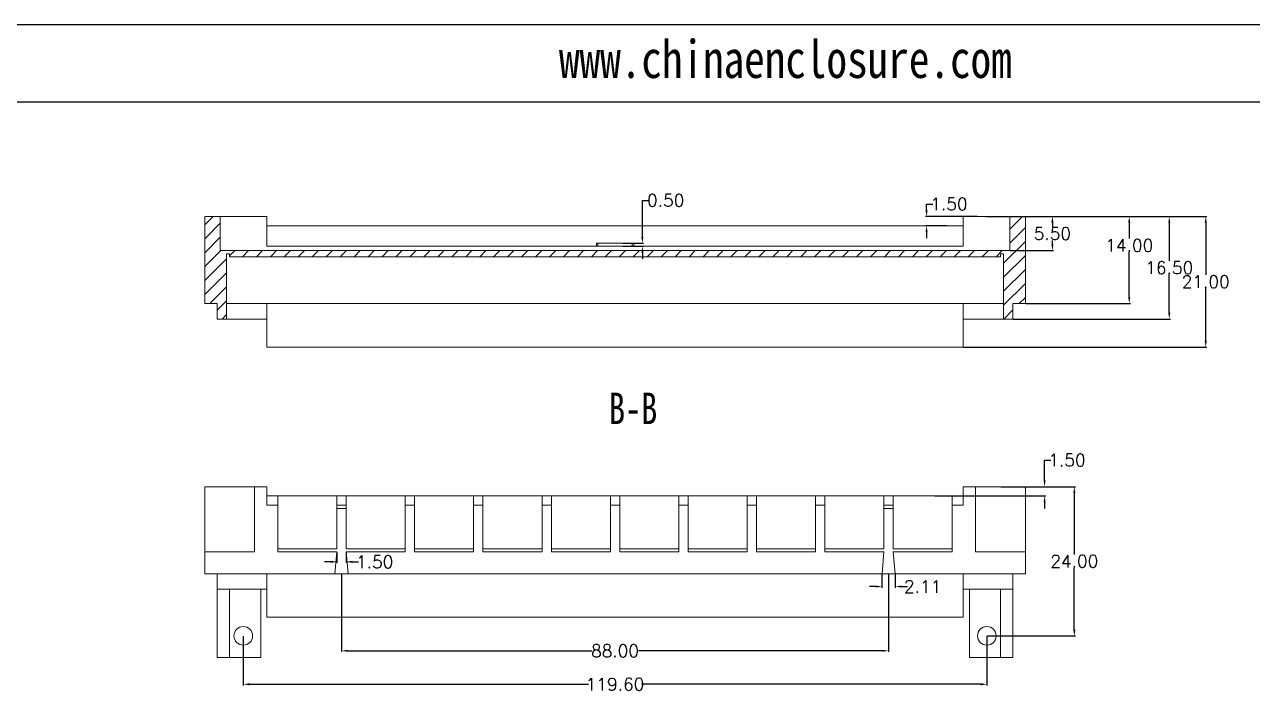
# Model space of a CAD drawing. Header units: inches. Extents: x 2858 to 4955, y 1126 to 1648.
# Drawn here: x 3041.8 to 3239.4, y 1540.8 to 1648.2 of the extents above; entities that cross this region are included whole.
import ezdxf

# ---------------------------------------------------------------- set-up
doc = ezdxf.new("R2010")
doc.units = ezdxf.units.IN
doc.header["$LTSCALE"] = 15
doc.layers.add('文字', color=81, linetype='Continuous')
doc.styles.add('SLDTEXTSTYLE0', font='TXT', dxfattribs={"width": 0.75})
doc.styles.get("Standard").update_dxf_attribs({"font": 'txt', "bigfont": 'gbcbig.shx'})
doc.styles.add('宋体', font='', dxfattribs={"width": 0.8, "height": 3.5})
doc.styles.get('宋体').set_extended_font_data('SimSun')
doc.dimstyles.new('2.5', dxfattribs={"dimtxt": 2, "dimasz": 1, "dimexe": 0.18, "dimexo": 0.0625, "dimgap": 0.09, "dimtad": 0, "dimtih": 1, "dimtoh": 1, "dimzin": 0, "dimdsep": 46, "dimtxsty": 'Standard', "dimcen": 1, "dimadec": 0, "dimazin": 2, "dimtfac": 1, "dimtofl": 0, "dimtmove": 0, "dimatfit": 3, "dimfxl": 1, "dimtolj": 1, "dimtzin": 0, "dimarcsym": 0})

# ---------------------------------------------------------------- blocks, each defined once
blk = doc.blocks.new('*D449')
at = {"color": 0, "lineweight": -2}
for p, q in [((3141.23, 1614.03), (3141.23, 1619.92)), ((3141.23, 1619.92), (3142.23, 1619.92)), ((3138.09, 1613.03), (3141.41, 1613.03)), ((3138.09, 1612.53), (3141.41, 1612.53)), ((3141.23, 1611.53), (3141.23, 1610.53))]:
    blk.add_line(p, q, dxfattribs=at)
at = {"color": 0}
for points in [[(3141.06, 1614.03), (3141.4, 1614.03), (3141.23, 1613.03)], [(3141.06, 1611.53), (3141.4, 1611.53), (3141.23, 1612.53)]]:
    blk.add_solid(points, dxfattribs=at)
at = {"layer": 'Defpoints', "color": 0}
for p in [(3138.02, 1613.03), (3138.02, 1612.53), (3141.23, 1613.03)]:
    blk.add_point(p, dxfattribs=at)
at = {"color": 0, "insert": (3144.99, 1619.92), "char_height": 2, "attachment_point": 5}
blk.add_mtext('\\A1;0.50', dxfattribs=at)
blk = doc.blocks.new('*D453')
at = {"color": 0, "lineweight": -2}
for p, q in [((3077.03, 1549.8), (3077.03, 1541.89)), ((3196.63, 1549.8), (3196.63, 1541.89)), ((3078.03, 1542.07), (3132.57, 1542.07)), ((3195.63, 1542.07), (3141.09, 1542.07))]:
    blk.add_line(p, q, dxfattribs=at)
at = {"color": 0}
for points in [[(3078.03, 1542.24), (3078.03, 1541.9), (3077.03, 1542.07)], [(3195.63, 1542.24), (3195.63, 1541.9), (3196.63, 1542.07)]]:
    blk.add_solid(points, dxfattribs=at)
at = {"layer": 'Defpoints', "color": 0}
for p in [(3077.03, 1549.86), (3196.63, 1549.86), (3196.63, 1542.07)]:
    blk.add_point(p, dxfattribs=at)
at = {"color": 0, "insert": (3136.83, 1542.07), "char_height": 2, "attachment_point": 5}
blk.add_mtext('\\A1;119.60', dxfattribs=at)
blk = doc.blocks.new('*D454')
at = {"color": 0, "lineweight": -2}
for p, q in [((3092.83, 1559.8), (3092.83, 1547.27)), ((3180.83, 1559.8), (3180.83, 1547.27)), ((3093.83, 1547.45), (3133.07, 1547.45)), ((3179.83, 1547.45), (3140.59, 1547.45))]:
    blk.add_line(p, q, dxfattribs=at)
at = {"color": 0}
for points in [[(3093.83, 1547.62), (3093.83, 1547.29), (3092.83, 1547.45)], [(3179.83, 1547.62), (3179.83, 1547.29), (3180.83, 1547.45)]]:
    blk.add_solid(points, dxfattribs=at)
at = {"layer": 'Defpoints', "color": 0}
for p in [(3092.83, 1559.86), (3180.83, 1559.86), (3180.83, 1547.45)]:
    blk.add_point(p, dxfattribs=at)
at = {"color": 0, "insert": (3136.83, 1547.45), "char_height": 2, "attachment_point": 5}
blk.add_mtext('\\A1;88.00', dxfattribs=at)
blk = doc.blocks.new('*D455')
at = {"color": 0, "lineweight": -2}
for p, q in [((3179.77, 1559.8), (3179.77, 1557.61)), ((3181.89, 1559.8), (3181.89, 1557.61)), ((3178.77, 1557.79), (3177.77, 1557.79)), ((3182.89, 1557.79), (3183.89, 1557.79))]:
    blk.add_line(p, q, dxfattribs=at)
at = {"color": 0}
for points in [[(3178.77, 1557.96), (3178.77, 1557.63), (3179.77, 1557.79)], [(3182.89, 1557.96), (3182.89, 1557.63), (3181.89, 1557.79)]]:
    blk.add_solid(points, dxfattribs=at)
at = {"layer": 'Defpoints', "color": 0}
for p in [(3179.77, 1559.86), (3181.89, 1559.86), (3181.89, 1557.79)]:
    blk.add_point(p, dxfattribs=at)
at = {"color": 0, "insert": (3186.31, 1557.79), "char_height": 2, "attachment_point": 5}
blk.add_mtext('\\A1;2.11', dxfattribs=at)
blk = doc.blocks.new('*D456')
at = {"color": 0, "lineweight": -2}
for p, q in [((3092.08, 1563.3), (3092.08, 1561.59)), ((3093.58, 1563.3), (3093.58, 1561.59)), ((3091.08, 1561.77), (3090.08, 1561.77)), ((3094.58, 1561.77), (3095.58, 1561.77))]:
    blk.add_line(p, q, dxfattribs=at)
at = {"color": 0}
for points in [[(3091.08, 1561.94), (3091.08, 1561.6), (3092.08, 1561.77)], [(3094.58, 1561.94), (3094.58, 1561.6), (3093.58, 1561.77)]]:
    blk.add_solid(points, dxfattribs=at)
at = {"layer": 'Defpoints', "color": 0}
for p in [(3092.08, 1563.36), (3093.58, 1563.36), (3093.58, 1561.77)]:
    blk.add_point(p, dxfattribs=at)
at = {"color": 0, "insert": (3098.17, 1561.77), "char_height": 2, "attachment_point": 5}
blk.add_mtext('\\A1;1.50', dxfattribs=at)
blk = doc.blocks.new('*D457')
at = {"color": 0, "lineweight": -2}
for p, q in [((3202.89, 1573.86), (3210.89, 1573.86)), ((3210.71, 1572.86), (3210.71, 1562.95)), ((3210.71, 1550.86), (3210.71, 1560.77)), ((3196.69, 1549.86), (3210.89, 1549.86))]:
    blk.add_line(p, q, dxfattribs=at)
at = {"color": 0}
for points in [[(3210.54, 1572.86), (3210.88, 1572.86), (3210.71, 1573.86)], [(3210.54, 1550.86), (3210.88, 1550.86), (3210.71, 1549.86)]]:
    blk.add_solid(points, dxfattribs=at)
at = {"layer": 'Defpoints', "color": 0}
for p in [(3202.83, 1573.86), (3196.63, 1549.86), (3210.71, 1549.86)]:
    blk.add_point(p, dxfattribs=at)
at = {"color": 0, "insert": (3210.71, 1561.86), "char_height": 2, "attachment_point": 5}
blk.add_mtext('\\A1;24.00', dxfattribs=at)
blk = doc.blocks.new('*D458')
at = {"color": 0, "lineweight": -2}
for p, q in [((3205.93, 1574.86), (3205.93, 1578.14)), ((3205.93, 1578.14), (3206.93, 1578.14)), ((3188.28, 1572.36), (3206.11, 1572.36)), ((3198.89, 1573.86), (3206.11, 1573.86)), ((3205.93, 1571.36), (3205.93, 1570.36))]:
    blk.add_line(p, q, dxfattribs=at)
at = {"color": 0}
for points in [[(3205.76, 1574.86), (3206.09, 1574.86), (3205.93, 1573.86)], [(3205.76, 1571.36), (3206.09, 1571.36), (3205.93, 1572.36)]]:
    blk.add_solid(points, dxfattribs=at)
at = {"layer": 'Defpoints', "color": 0}
for p in [(3188.22, 1572.36), (3198.83, 1573.86), (3205.93, 1572.36)]:
    blk.add_point(p, dxfattribs=at)
at = {"color": 0, "insert": (3209.52, 1578.14), "char_height": 2, "attachment_point": 5}
blk.add_mtext('\\A1;1.50', dxfattribs=at)
blk = doc.blocks.new('*D473')
at = {"color": 0, "lineweight": -2}
for p, q in [((3202.89, 1617.33), (3219.72, 1617.33)), ((3219.54, 1616.33), (3219.54, 1613.76)), ((3219.54, 1604.33), (3219.54, 1611.58)), ((3202.89, 1603.33), (3219.72, 1603.33))]:
    blk.add_line(p, q, dxfattribs=at)
at = {"color": 0}
for points in [[(3219.38, 1616.33), (3219.71, 1616.33), (3219.54, 1617.33)], [(3219.38, 1604.33), (3219.71, 1604.33), (3219.54, 1603.33)]]:
    blk.add_solid(points, dxfattribs=at)
at = {"layer": 'Defpoints', "color": 0}
for p in [(3202.83, 1617.33), (3202.83, 1603.33), (3219.54, 1603.33)]:
    blk.add_point(p, dxfattribs=at)
at = {"color": 0, "insert": (3219.54, 1612.67), "char_height": 2, "attachment_point": 5}
blk.add_mtext('\\A1;14.00', dxfattribs=at)
blk = doc.blocks.new('*D474')
at = {"color": 0, "lineweight": -2}
for p, q in [((3196.64, 1617.33), (3226.16, 1617.33)), ((3225.98, 1616.33), (3225.98, 1610.17)), ((3225.98, 1601.83), (3225.98, 1607.99)), ((3200.89, 1600.83), (3226.16, 1600.83))]:
    blk.add_line(p, q, dxfattribs=at)
at = {"color": 0}
for points in [[(3225.82, 1616.33), (3226.15, 1616.33), (3225.98, 1617.33)], [(3225.82, 1601.83), (3226.15, 1601.83), (3225.98, 1600.83)]]:
    blk.add_solid(points, dxfattribs=at)
at = {"layer": 'Defpoints', "color": 0}
for p in [(3196.58, 1617.33), (3225.98, 1617.33), (3200.83, 1600.83)]:
    blk.add_point(p, dxfattribs=at)
at = {"color": 0, "insert": (3225.98, 1609.08), "char_height": 2, "attachment_point": 5}
blk.add_mtext('\\A1;16.50', dxfattribs=at)
blk = doc.blocks.new('*D475')
at = {"color": 0, "lineweight": -2}
for p, q in [((3196.7, 1617.33), (3232.03, 1617.33)), ((3231.85, 1616.33), (3231.85, 1607.92)), ((3231.85, 1597.33), (3231.85, 1605.74)), ((3192.89, 1596.33), (3232.03, 1596.33))]:
    blk.add_line(p, q, dxfattribs=at)
at = {"color": 0}
for points in [[(3231.68, 1616.33), (3232.02, 1616.33), (3231.85, 1617.33)], [(3231.68, 1597.33), (3232.02, 1597.33), (3231.85, 1596.33)]]:
    blk.add_solid(points, dxfattribs=at)
at = {"layer": 'Defpoints', "color": 0}
for p in [(3196.64, 1617.33), (3231.85, 1617.33), (3192.83, 1596.33)]:
    blk.add_point(p, dxfattribs=at)
at = {"color": 0, "insert": (3231.85, 1606.83), "char_height": 2, "attachment_point": 5}
blk.add_mtext('\\A1;21.00', dxfattribs=at)
blk = doc.blocks.new('*D476')
at = {"color": 0, "lineweight": -2}
for p, q in [((3196.77, 1617.33), (3207.37, 1617.33)), ((3207.19, 1616.33), (3207.19, 1615.67)), ((3200.39, 1611.83), (3207.37, 1611.83)), ((3207.19, 1612.83), (3207.19, 1613.49))]:
    blk.add_line(p, q, dxfattribs=at)
at = {"color": 0}
for points in [[(3207.02, 1616.33), (3207.36, 1616.33), (3207.19, 1617.33)], [(3207.02, 1612.83), (3207.36, 1612.83), (3207.19, 1611.83)]]:
    blk.add_solid(points, dxfattribs=at)
at = {"layer": 'Defpoints', "color": 0}
for p in [(3196.7, 1617.33), (3207.19, 1617.33), (3200.33, 1611.83)]:
    blk.add_point(p, dxfattribs=at)
at = {"color": 0, "insert": (3207.19, 1614.58), "char_height": 2, "attachment_point": 5}
blk.add_mtext('\\A1;5.50', dxfattribs=at)
blk = doc.blocks.new('*D477')
at = {"color": 0, "lineweight": -2}
for p, q in [((3186.94, 1618.33), (3186.94, 1619.33)), ((3186.94, 1619.33), (3187.94, 1619.33)), ((3195.06, 1617.33), (3186.76, 1617.33)), ((3190.21, 1615.83), (3186.76, 1615.83)), ((3186.94, 1614.83), (3186.94, 1613.83))]:
    blk.add_line(p, q, dxfattribs=at)
at = {"color": 0}
for points in [[(3186.78, 1618.33), (3187.11, 1618.33), (3186.94, 1617.33)], [(3186.78, 1614.83), (3187.11, 1614.83), (3186.94, 1615.83)]]:
    blk.add_solid(points, dxfattribs=at)
at = {"layer": 'Defpoints', "color": 0}
for p in [(3186.94, 1617.33), (3190.27, 1615.83), (3195.12, 1617.33)]:
    blk.add_point(p, dxfattribs=at)
at = {"color": 0, "insert": (3190.53, 1619.33), "char_height": 2, "attachment_point": 5}
blk.add_mtext('\\A1;1.50', dxfattribs=at)

msp = doc.modelspace()

# ---------------------------------------------------------------- hatches: boundary and pattern name
at = {"linetype": 'Continuous', "lineweight": 0}
h = msp.add_hatch(dxfattribs=at)
h.set_pattern_fill('ANSI31', color=4, scale=0.5, style=0)
h.set_pattern_definition([(45, (-45.5793, 15.0042), (-1.122532, 1.122532), [])])
h.paths.add_polyline_path([(3074.83, 1611.33), (3074.83, 1610.83), (3198.83, 1610.83), (3198.83, 1611.33), (3199.33, 1611.33), (3199.33, 1600.83), (3200.83, 1600.83), (3200.83, 1603.33), (3202.83, 1603.33), (3202.83, 1617.33), (3200.33, 1617.33), (3200.33, 1611.83), (3073.33, 1611.83), (3073.33, 1617.33), (3070.83, 1617.33), (3070.83, 1603.33), (3072.83, 1603.33), (3072.83, 1600.83), (3074.33, 1600.83), (3074.33, 1611.33)], flags=0)

# ---------------------------------------------------------------- linework, layer by layer
for p, q in [((2857.91, 1648.204), (3596.941, 1648.204)), ((2877.033, 1635.762), (3584.499, 1635.762))]:
    msp.add_line(p, q)
at = {"color": 7, "linetype": 'Continuous', "lineweight": 15}
for p, q in [((3070.83, 1617.33), (3070.83, 1603.33)), ((3073.33, 1617.33), (3070.83, 1617.33)), ((3073.33, 1611.83), (3073.33, 1617.33)), ((3080.83, 1617.33), (3073.33, 1617.33)), ((3080.83, 1612.53), (3080.83, 1617.33)), ((3192.83, 1615.83), (3080.83, 1615.83)), ((3192.83, 1617.33), (3192.83, 1612.53)), ((3200.33, 1617.33), (3192.83, 1617.33)), ((3200.33, 1617.33), (3200.33, 1611.83)), ((3202.83, 1617.33), (3200.33, 1617.33)), ((3202.83, 1603.33), (3202.83, 1617.33)), ((3200.33, 1611.83), (3073.33, 1611.83)), ((3080.83, 1612.53), (3192.83, 1612.53)), ((3133.83, 1613.03), (3133.83, 1612.53)), ((3133.83, 1613.03), (3134.08, 1613.03)), ((3134.08, 1613.03), (3134.08, 1612.53)), ((3134.08, 1613.03), (3139.58, 1613.03)), ((3139.58, 1613.03), (3139.58, 1612.53)), ((3139.58, 1613.03), (3139.83, 1613.03)), ((3139.83, 1612.53), (3139.83, 1613.03)), ((3074.33, 1611.33), (3074.83, 1611.33)), ((3074.33, 1600.83), (3074.33, 1611.33)), ((3074.83, 1610.83), (3074.83, 1611.33)), ((3198.83, 1610.83), (3074.83, 1610.83)), ((3198.83, 1611.33), (3199.33, 1611.33)), ((3198.83, 1610.83), (3198.83, 1611.33)), ((3199.33, 1600.83), (3199.33, 1611.33)), ((3072.83, 1603.33), (3070.83, 1603.33)), ((3072.83, 1603.33), (3072.83, 1600.83)), ((3074.33, 1603.33), (3199.33, 1603.33)), ((3080.83, 1596.33), (3080.83, 1603.33)), ((3192.83, 1596.33), (3192.83, 1603.33)), ((3202.83, 1603.33), (3200.83, 1603.33)), ((3200.83, 1603.33), (3200.83, 1600.83)), ((3074.33, 1600.83), (3072.83, 1600.83)), ((3080.83, 1600.83), (3074.33, 1600.83)), ((3192.83, 1600.83), (3199.33, 1600.83)), ((3200.83, 1600.83), (3199.33, 1600.83)), ((3192.83, 1596.33), (3080.83, 1596.33)), ((3070.83, 1573.86), (3078.83, 1573.86)), ((3070.83, 1563.36), (3070.83, 1573.86)), ((3078.83, 1563.36), (3078.83, 1573.86)), ((3078.83, 1573.86), (3080.83, 1573.86)), ((3080.83, 1573.86), (3080.83, 1570.86)), ((3080.83, 1572.36), (3082.58, 1572.36)), ((3082.58, 1572.36), (3082.58, 1570.86)), ((3082.58, 1572.36), (3092.08, 1572.36)), ((3092.08, 1572.36), (3093.58, 1572.36)), ((3092.08, 1570.86), (3092.08, 1572.36)), ((3093.58, 1572.36), (3093.58, 1570.86)), ((3093.58, 1572.36), (3103.08, 1572.36)), ((3103.08, 1572.36), (3104.58, 1572.36)), ((3103.08, 1570.86), (3103.08, 1572.36)), ((3104.58, 1572.36), (3104.58, 1570.86)), ((3104.58, 1572.36), (3114.08, 1572.36)), ((3114.08, 1572.36), (3115.58, 1572.36)), ((3114.08, 1570.86), (3114.08, 1572.36)), ((3115.58, 1572.36), (3115.58, 1570.86)), ((3115.58, 1572.36), (3125.08, 1572.36)), ((3125.08, 1572.36), (3126.58, 1572.36)), ((3125.08, 1570.86), (3125.08, 1572.36)), ((3126.58, 1572.36), (3126.58, 1570.86)), ((3126.58, 1572.36), (3136.08, 1572.36)), ((3136.08, 1572.36), (3137.58, 1572.36)), ((3136.08, 1570.86), (3136.08, 1572.36)), ((3137.58, 1572.36), (3137.58, 1570.86)), ((3137.58, 1572.36), (3147.08, 1572.36)), ((3147.08, 1572.36), (3148.58, 1572.36)), ((3147.08, 1570.86), (3147.08, 1572.36)), ((3148.58, 1572.36), (3148.58, 1570.86)), ((3148.58, 1572.36), (3158.08, 1572.36)), ((3158.08, 1572.36), (3159.58, 1572.36)), ((3158.08, 1570.86), (3158.08, 1572.36)), ((3159.58, 1572.36), (3159.58, 1570.86)), ((3159.58, 1572.36), (3169.08, 1572.36)), ((3169.08, 1572.36), (3170.58, 1572.36)), ((3169.08, 1570.86), (3169.08, 1572.36)), ((3170.58, 1572.36), (3170.58, 1570.86)), ((3170.58, 1572.36), (3180.08, 1572.36)), ((3180.08, 1572.36), (3181.58, 1572.36)), ((3180.08, 1570.86), (3180.08, 1572.36)), ((3181.58, 1572.36), (3181.58, 1570.86)), ((3181.58, 1572.36), (3191.08, 1572.36)), ((3191.08, 1572.36), (3192.83, 1572.36)), ((3191.08, 1570.86), (3191.08, 1572.36)), ((3192.83, 1570.86), (3192.83, 1573.86)), ((3192.83, 1573.86), (3194.83, 1573.86)), ((3194.83, 1563.36), (3194.83, 1573.86)), ((3202.83, 1573.86), (3194.83, 1573.86)), ((3202.83, 1563.36), (3202.83, 1573.86)), ((3082.58, 1570.86), (3080.83, 1570.86)), ((3082.58, 1563.36), (3082.58, 1570.86)), ((3093.58, 1570.86), (3092.08, 1570.86)), ((3092.08, 1570.36), (3092.08, 1570.86)), ((3093.58, 1570.36), (3092.08, 1570.36)), ((3092.08, 1563.86), (3092.08, 1570.36)), ((3093.58, 1570.36), (3093.58, 1570.86)), ((3093.58, 1570.36), (3093.58, 1563.86)), ((3103.08, 1563.36), (3103.08, 1570.86)), ((3104.58, 1570.86), (3103.08, 1570.86)), ((3104.58, 1563.36), (3104.58, 1570.86)), ((3114.08, 1563.36), (3114.08, 1570.86)), ((3115.58, 1570.86), (3114.08, 1570.86)), ((3115.58, 1563.36), (3115.58, 1570.86)), ((3125.08, 1563.36), (3125.08, 1570.86)), ((3126.58, 1570.86), (3125.08, 1570.86)), ((3126.58, 1563.36), (3126.58, 1570.86)), ((3136.08, 1563.36), (3136.08, 1570.86)), ((3137.58, 1570.86), (3136.08, 1570.86)), ((3137.58, 1563.36), (3137.58, 1570.86)), ((3147.08, 1563.36), (3147.08, 1570.86)), ((3148.58, 1570.86), (3147.08, 1570.86)), ((3148.58, 1563.36), (3148.58, 1570.86)), ((3158.08, 1563.36), (3158.08, 1570.86)), ((3159.58, 1570.86), (3158.08, 1570.86)), ((3159.58, 1563.36), (3159.58, 1570.86)), ((3169.08, 1563.36), (3169.08, 1570.86)), ((3170.58, 1570.86), (3169.08, 1570.86)), ((3170.58, 1563.36), (3170.58, 1570.86)), ((3181.58, 1570.86), (3180.08, 1570.86)), ((3180.08, 1570.36), (3180.08, 1570.86)), ((3180.08, 1570.36), (3181.58, 1570.36)), ((3180.08, 1570.36), (3180.08, 1563.86)), ((3181.58, 1570.36), (3181.58, 1570.86)), ((3181.58, 1563.86), (3181.58, 1570.36)), ((3191.08, 1563.36), (3191.08, 1570.86)), ((3192.83, 1570.86), (3191.08, 1570.86)), ((3070.83, 1563.36), (3070.83, 1559.86)), ((3078.83, 1563.36), (3070.83, 1563.36)), ((3082.58, 1563.86), (3092.08, 1563.86)), ((3082.58, 1563.36), (3092.08, 1563.36)), ((3092.08, 1563.36), (3091.774, 1559.86)), ((3093.58, 1563.86), (3103.08, 1563.86)), ((3093.886, 1559.86), (3093.58, 1563.36)), ((3093.58, 1563.36), (3103.08, 1563.36)), ((3104.58, 1563.86), (3114.08, 1563.86)), ((3104.58, 1563.36), (3114.08, 1563.36)), ((3115.58, 1563.86), (3125.08, 1563.86)), ((3115.58, 1563.36), (3125.08, 1563.36)), ((3126.58, 1563.86), (3136.08, 1563.86)), ((3126.58, 1563.36), (3136.08, 1563.36)), ((3137.58, 1563.86), (3147.08, 1563.86)), ((3137.58, 1563.36), (3147.08, 1563.36)), ((3148.58, 1563.86), (3158.08, 1563.86)), ((3148.58, 1563.36), (3158.08, 1563.36)), ((3159.58, 1563.86), (3169.08, 1563.86)), ((3159.58, 1563.36), (3169.08, 1563.36)), ((3170.58, 1563.86), (3180.08, 1563.86)), ((3170.58, 1563.36), (3180.08, 1563.36)), ((3179.774, 1559.86), (3180.08, 1563.36)), ((3181.58, 1563.86), (3191.08, 1563.86)), ((3181.58, 1563.36), (3191.08, 1563.36)), ((3181.58, 1563.36), (3181.886, 1559.86)), ((3194.83, 1563.36), (3202.83, 1563.36)), ((3202.83, 1563.36), (3202.83, 1559.86)), ((3070.83, 1559.86), (3091.774, 1559.86)), ((3072.83, 1557.36), (3072.83, 1559.86)), ((3080.83, 1552.86), (3080.83, 1559.86)), ((3093.886, 1559.86), (3091.774, 1559.86)), ((3093.886, 1559.86), (3179.774, 1559.86)), ((3179.774, 1559.86), (3181.886, 1559.86)), ((3181.886, 1559.86), (3202.83, 1559.86)), ((3192.83, 1552.86), (3192.83, 1559.86)), ((3200.83, 1557.36), (3200.83, 1559.86)), ((3080.83, 1557.36), (3072.83, 1557.36)), ((3072.83, 1546.36), (3072.83, 1557.36)), ((3074.83, 1546.36), (3074.83, 1557.36)), ((3079.83, 1546.36), (3079.83, 1557.36)), ((3192.83, 1557.36), (3200.83, 1557.36)), ((3193.83, 1546.36), (3193.83, 1557.36)), ((3198.83, 1546.36), (3198.83, 1557.36)), ((3200.83, 1546.36), (3200.83, 1557.36)), ((3080.83, 1552.86), (3192.83, 1552.86)), ((3072.83, 1546.36), (3074.83, 1546.36)), ((3074.83, 1546.36), (3079.83, 1546.36)), ((3198.83, 1546.36), (3193.83, 1546.36)), ((3200.83, 1546.36), (3198.83, 1546.36))]:
    msp.add_line(p, q, dxfattribs=at)
for centre in [(3077.03, 1549.86), (3196.63, 1549.86)]:
    msp.add_circle(centre, 1.5, dxfattribs=at)

# ---------------------------------------------------------------- texts
at = {"color": 7, "linetype": 'Continuous', "insert": (3135.846, 1589), "char_height": 5.08, "attachment_point": 1, "style": 'SLDTEXTSTYLE0'}
msp.add_mtext('B-B', dxfattribs=at)
at = {"layer": '文字', "color": 0, "insert": (3127.811, 1645.696), "char_height": 6.08256, "width": 106.86474, "attachment_point": 1, "style": '宋体'}
msp.add_mtext('www.chinaenclosure.com', dxfattribs=at)

# ---------------------------------------------------------------- dimensions: what is measured, and where the dimension line sits
for base, p1, p2, picture, middle in [((3141.231, 1613.03), (3138.023, 1612.53), (3138.023, 1613.03), '*D449', (3144.988, 1619.924)), ((3225.983, 1617.33), (3200.83, 1600.83), (3196.58, 1617.33), '*D474', (3225.983, 1609.08)), ((3219.545, 1603.33), (3202.83, 1617.33), (3202.83, 1603.33), '*D473', (3219.545, 1612.67)), ((3205.927, 1572.36), (3198.83, 1573.86), (3188.217, 1572.36), '*D458', (3209.517, 1578.139))]:
    dim = msp.add_linear_dim(base=base, p1=p1, p2=p2, angle=90, dimstyle='2.5')
    dim.commit()
    dim.dimension.update_dxf_attribs({"geometry": picture, "text_midpoint": middle, "dimtype": 160})
for base, p1, p2, picture, middle in [((3186.945, 1617.33), (3190.272, 1615.83), (3195.118, 1617.33), '*D477', (3190.535, 1619.33)), ((3231.85, 1617.33), (3192.83, 1596.33), (3196.642, 1617.33), '*D475', (3231.85, 1606.83)), ((3207.191, 1617.33), (3200.33, 1611.83), (3196.705, 1617.33), '*D476', (3207.191, 1614.58)), ((3210.71, 1549.86), (3202.83, 1573.86), (3196.63, 1549.86), '*D457', (3210.71, 1561.86))]:
    dim = msp.add_linear_dim(base=base, p1=p1, p2=p2, angle=90, dimstyle='2.5')
    dim.commit()
    dim.dimension.update_dxf_attribs({"geometry": picture, "text_midpoint": middle})
for base, p1, p2, picture, middle in [((3093.58, 1561.772), (3092.08, 1563.36), (3093.58, 1563.36), '*D456', (3098.17, 1561.772)), ((3180.83, 1547.454), (3092.83, 1559.86), (3180.83, 1559.86), '*D454', (3136.83, 1547.454)), ((3181.886, 1557.794), (3179.774, 1559.86), (3181.886, 1559.86), '*D455', (3186.309, 1557.794)), ((3196.63, 1542.069), (3077.03, 1549.86), (3196.63, 1549.86), '*D453', (3136.83, 1542.069))]:
    dim = msp.add_linear_dim(base=base, p1=p1, p2=p2, dimstyle='2.5')
    dim.commit()
    dim.dimension.update_dxf_attribs({"geometry": picture, "text_midpoint": middle})

doc.saveas('drawing.dxf')
